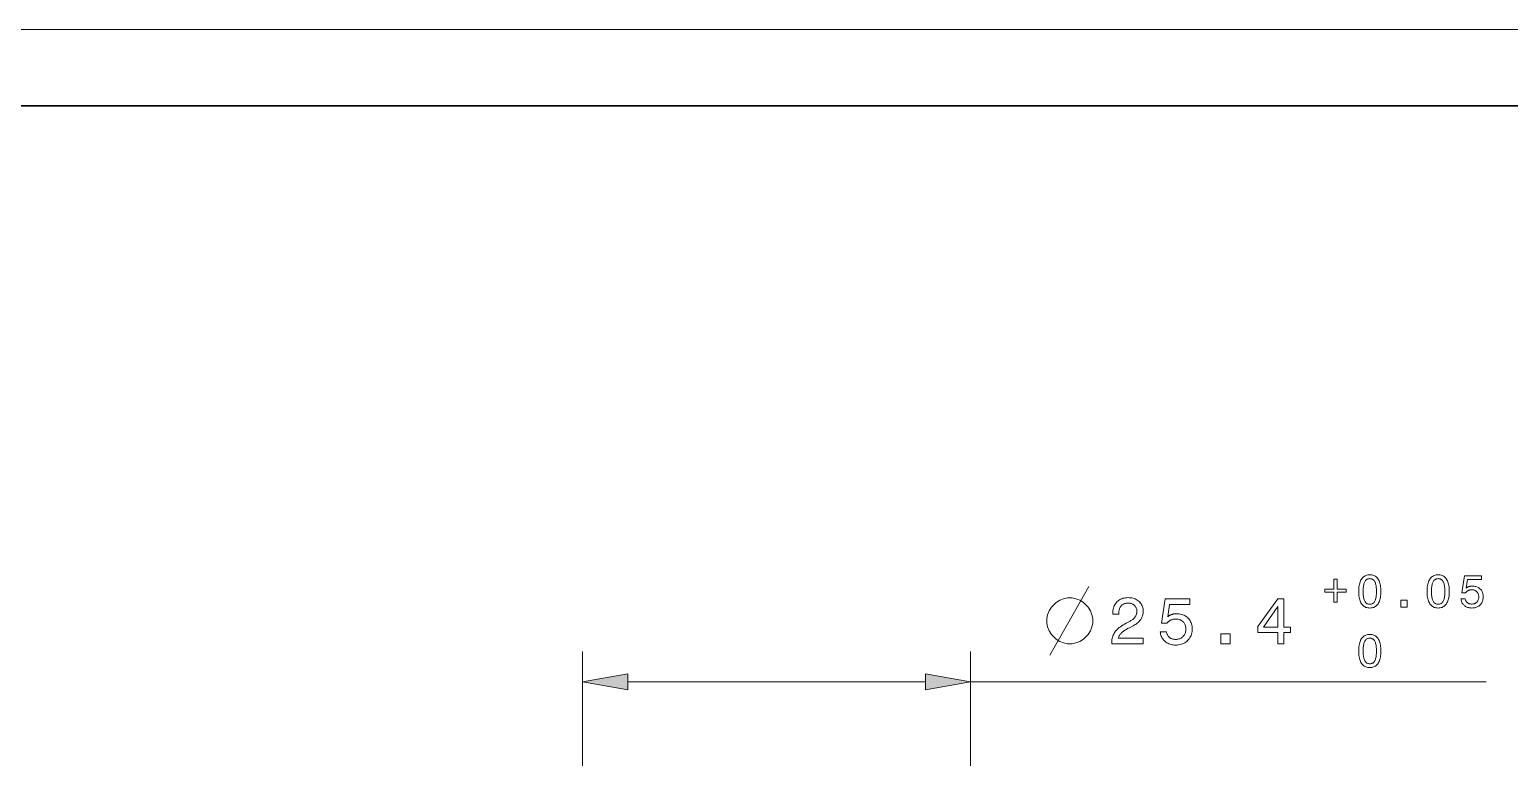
# Model space of a CAD drawing. Extents: x 0 to 297, y 0 to 562.
# Drawn here: x 103.6 to 200.5, y 372.3 to 420 of the extents above; entities that cross this region are included whole.
import ezdxf

# ---------------------------------------------------------------- set-up
doc = ezdxf.new("R2010")
doc.units = 0

msp = doc.modelspace()

# ---------------------------------------------------------------- linework, layer by layer
at = {"color": 7, "lineweight": 13}
for p, q in [((0, 420), (297, 420)), ((165.181, 377.275), (198.957, 377.275))]:
    msp.add_line(p, q, dxfattribs=at)
at = {"color": 7, "lineweight": 30}
msp.add_line((20, 415), (292, 415), dxfattribs=at)
at = {"color": 7, "lineweight": 13, "ltscale": 0.35262}
for p, q in [((139.781, 365.17), (139.781, 379.275)), ((165.181, 365.17), (165.181, 379.275))]:
    msp.add_line(p, q, dxfattribs=at)
at = {"color": 7, "lineweight": 13, "ltscale": 0.487279}
msp.add_line((142.736, 377.275), (162.227, 377.275), dxfattribs=at)
at = {"color": 7, "lineweight": 13}
for points in [[(188.983, 384.012), (189.194, 384.012), (189.194, 383.357), (189.79, 383.357), (189.79, 383.147), (189.194, 383.147), (189.194, 382.492), (188.983, 382.492), (188.983, 383.147), (188.384, 383.147), (188.384, 383.357), (188.983, 383.357)], [(190.599, 383.199), (190.601, 383.303), (190.607, 383.402), (190.616, 383.496), (190.629, 383.584), (190.646, 383.668), (190.666, 383.747), (190.69, 383.82), (190.718, 383.888), (190.75, 383.952), (190.785, 384.01), (190.824, 384.063), (190.866, 384.11), (190.912, 384.152), (190.961, 384.188), (191.013, 384.218), (191.069, 384.243), (191.129, 384.263), (191.191, 384.277), (191.257, 384.285), (191.327, 384.288), (191.397, 384.285), (191.463, 384.277), (191.526, 384.263), (191.586, 384.244), (191.642, 384.219), (191.694, 384.189), (191.743, 384.153), (191.789, 384.111), (191.831, 384.064), (191.869, 384.012), (191.904, 383.954), (191.935, 383.891), (191.963, 383.823), (191.987, 383.749), (192.007, 383.671), (192.023, 383.587), (192.036, 383.498), (192.045, 383.403), (192.051, 383.304), (192.053, 383.199), (192.051, 383.094), (192.045, 382.995), (192.036, 382.901), (192.023, 382.812), (192.007, 382.728), (191.987, 382.65), (191.963, 382.577), (191.935, 382.509), (191.904, 382.446), (191.869, 382.389), (191.831, 382.337), (191.789, 382.29), (191.743, 382.249), (191.694, 382.213), (191.642, 382.183), (191.586, 382.158), (191.526, 382.139), (191.463, 382.125), (191.397, 382.117), (191.327, 382.114), (191.257, 382.117), (191.191, 382.125), (191.129, 382.139), (191.069, 382.158), (191.013, 382.183), (190.961, 382.214), (190.912, 382.249), (190.866, 382.291), (190.824, 382.338), (190.785, 382.39), (190.75, 382.448), (190.718, 382.511), (190.69, 382.579), (190.666, 382.652), (190.646, 382.73), (190.629, 382.814), (190.616, 382.902), (190.607, 382.996), (190.601, 383.095)], [(190.888, 383.199), (190.889, 383.114), (190.893, 383.035), (190.898, 382.959), (190.905, 382.889), (190.915, 382.823), (190.927, 382.762), (190.94, 382.705), (190.956, 382.653), (190.974, 382.606), (190.995, 382.564), (191.017, 382.525), (191.042, 382.491), (191.069, 382.461), (191.099, 382.435), (191.131, 382.412), (191.165, 382.394), (191.202, 382.38), (191.241, 382.37), (191.283, 382.364), (191.327, 382.362), (191.371, 382.364), (191.413, 382.37), (191.452, 382.38), (191.489, 382.394), (191.523, 382.412), (191.555, 382.434), (191.585, 382.46), (191.611, 382.49), (191.636, 382.523), (191.658, 382.561), (191.678, 382.604), (191.695, 382.651), (191.711, 382.702), (191.725, 382.759), (191.736, 382.82), (191.745, 382.886), (191.753, 382.957), (191.758, 383.033), (191.761, 383.114), (191.762, 383.199), (191.761, 383.284), (191.758, 383.365), (191.753, 383.441), (191.745, 383.512), (191.736, 383.578), (191.725, 383.64), (191.711, 383.697), (191.695, 383.749), (191.678, 383.796), (191.658, 383.838), (191.636, 383.876), (191.611, 383.91), (191.585, 383.939), (191.555, 383.965), (191.523, 383.987), (191.489, 384.005), (191.452, 384.019), (191.413, 384.029), (191.371, 384.035), (191.327, 384.037), (191.283, 384.035), (191.241, 384.029), (191.202, 384.019), (191.165, 384.005), (191.131, 383.987), (191.099, 383.965), (191.069, 383.938), (191.042, 383.908), (191.017, 383.874), (190.995, 383.836), (190.974, 383.793), (190.956, 383.746), (190.94, 383.694), (190.927, 383.637), (190.915, 383.576), (190.905, 383.51), (190.898, 383.439), (190.893, 383.364), (190.889, 383.284)], [(195.077, 383.199), (195.078, 383.303), (195.084, 383.402), (195.093, 383.496), (195.106, 383.584), (195.123, 383.668), (195.144, 383.747), (195.168, 383.82), (195.196, 383.888), (195.227, 383.952), (195.263, 384.01), (195.301, 384.063), (195.344, 384.11), (195.389, 384.152), (195.438, 384.188), (195.491, 384.218), (195.547, 384.243), (195.606, 384.263), (195.669, 384.277), (195.735, 384.285), (195.804, 384.288), (195.874, 384.285), (195.941, 384.277), (196.004, 384.263), (196.063, 384.244), (196.119, 384.219), (196.172, 384.189), (196.221, 384.153), (196.266, 384.111), (196.308, 384.064), (196.347, 384.012), (196.381, 383.954), (196.413, 383.891), (196.44, 383.823), (196.464, 383.749), (196.484, 383.671), (196.501, 383.587), (196.514, 383.498), (196.523, 383.403), (196.528, 383.304), (196.53, 383.199), (196.528, 383.094), (196.523, 382.995), (196.514, 382.901), (196.501, 382.812), (196.484, 382.728), (196.464, 382.65), (196.44, 382.577), (196.413, 382.509), (196.381, 382.446), (196.347, 382.389), (196.308, 382.337), (196.266, 382.29), (196.221, 382.249), (196.172, 382.213), (196.119, 382.183), (196.063, 382.158), (196.004, 382.139), (195.941, 382.125), (195.874, 382.117), (195.804, 382.114), (195.735, 382.117), (195.669, 382.125), (195.606, 382.139), (195.547, 382.158), (195.491, 382.183), (195.438, 382.214), (195.389, 382.249), (195.344, 382.291), (195.301, 382.338), (195.263, 382.39), (195.227, 382.448), (195.196, 382.511), (195.168, 382.579), (195.144, 382.652), (195.123, 382.73), (195.106, 382.814), (195.093, 382.902), (195.084, 382.996), (195.078, 383.095)], [(195.366, 383.199), (195.367, 383.114), (195.37, 383.035), (195.375, 382.959), (195.383, 382.889), (195.392, 382.823), (195.404, 382.762), (195.418, 382.705), (195.434, 382.653), (195.452, 382.606), (195.472, 382.564), (195.495, 382.525), (195.519, 382.491), (195.547, 382.461), (195.576, 382.435), (195.608, 382.412), (195.643, 382.394), (195.679, 382.38), (195.719, 382.37), (195.76, 382.364), (195.804, 382.362), (195.848, 382.364), (195.89, 382.37), (195.929, 382.38), (195.966, 382.394), (196.001, 382.412), (196.033, 382.434), (196.062, 382.46), (196.089, 382.49), (196.113, 382.523), (196.135, 382.561), (196.155, 382.604), (196.173, 382.651), (196.189, 382.702), (196.202, 382.759), (196.214, 382.82), (196.223, 382.886), (196.23, 382.957), (196.235, 383.033), (196.238, 383.114), (196.24, 383.199), (196.238, 383.284), (196.235, 383.365), (196.23, 383.441), (196.223, 383.512), (196.214, 383.578), (196.202, 383.64), (196.189, 383.697), (196.173, 383.749), (196.155, 383.796), (196.135, 383.838), (196.113, 383.876), (196.089, 383.91), (196.062, 383.939), (196.033, 383.965), (196.001, 383.987), (195.966, 384.005), (195.929, 384.019), (195.89, 384.029), (195.848, 384.035), (195.804, 384.037), (195.76, 384.035), (195.719, 384.029), (195.679, 384.019), (195.643, 384.005), (195.608, 383.987), (195.576, 383.965), (195.547, 383.938), (195.519, 383.908), (195.495, 383.874), (195.472, 383.836), (195.452, 383.793), (195.434, 383.746), (195.418, 383.694), (195.404, 383.637), (195.392, 383.576), (195.383, 383.51), (195.375, 383.439), (195.37, 383.364), (195.367, 383.284)], [(197.295, 382.722), (197.575, 382.722), (197.581, 382.69), (197.589, 382.66), (197.598, 382.63), (197.609, 382.603), (197.622, 382.576), (197.636, 382.551), (197.652, 382.528), (197.67, 382.506), (197.69, 382.485), (197.712, 382.466), (197.734, 382.449), (197.759, 382.433), (197.784, 382.419), (197.811, 382.407), (197.838, 382.397), (197.867, 382.389), (197.898, 382.382), (197.929, 382.378), (197.962, 382.375), (197.996, 382.374), (198.037, 382.375), (198.077, 382.379), (198.115, 382.385), (198.151, 382.394), (198.186, 382.406), (198.219, 382.42), (198.251, 382.437), (198.28, 382.456), (198.309, 382.478), (198.335, 382.502), (198.359, 382.529), (198.381, 382.557), (198.401, 382.587), (198.417, 382.618), (198.431, 382.651), (198.443, 382.686), (198.452, 382.722), (198.458, 382.76), (198.462, 382.799), (198.463, 382.84), (198.462, 382.882), (198.458, 382.922), (198.452, 382.961), (198.443, 382.997), (198.432, 383.032), (198.418, 383.066), (198.401, 383.097), (198.382, 383.127), (198.361, 383.155), (198.337, 383.181), (198.31, 383.205), (198.282, 383.227), (198.253, 383.246), (198.221, 383.262), (198.188, 383.276), (198.153, 383.288), (198.116, 383.297), (198.078, 383.303), (198.038, 383.307), (197.996, 383.308), (197.971, 383.308), (197.948, 383.306), (197.924, 383.304), (197.901, 383.3), (197.879, 383.296), (197.856, 383.291), (197.835, 383.284), (197.813, 383.277), (197.793, 383.269), (197.772, 383.259), (197.752, 383.249), (197.733, 383.238), (197.714, 383.226), (197.695, 383.213), (197.677, 383.199), (197.66, 383.184), (197.643, 383.168), (197.627, 383.151), (197.611, 383.133), (197.596, 383.115), (197.355, 383.115), (197.52, 384.227), (198.642, 384.227), (198.642, 383.98), (197.723, 383.98), (197.639, 383.414), (197.654, 383.427), (197.67, 383.44), (197.686, 383.451), (197.703, 383.462), (197.721, 383.473), (197.739, 383.483), (197.757, 383.492), (197.776, 383.5), (197.796, 383.508), (197.816, 383.515), (197.837, 383.522), (197.858, 383.528), (197.88, 383.533), (197.901, 383.538), (197.924, 383.541), (197.946, 383.545), (197.969, 383.547), (197.992, 383.549), (198.016, 383.55), (198.04, 383.55), (198.103, 383.548), (198.164, 383.542), (198.223, 383.533), (198.278, 383.519), (198.332, 383.502), (198.382, 383.481), (198.431, 383.456), (198.476, 383.427), (198.519, 383.395), (198.56, 383.358), (198.598, 383.319), (198.631, 383.277), (198.661, 383.232), (198.686, 383.186), (198.708, 383.137), (198.726, 383.085), (198.739, 383.031), (198.749, 382.975), (198.755, 382.916), (198.757, 382.855), (198.755, 382.79), (198.749, 382.728), (198.738, 382.668), (198.724, 382.611), (198.705, 382.556), (198.682, 382.503), (198.655, 382.454), (198.624, 382.406), (198.588, 382.362), (198.548, 382.319), (198.505, 382.28), (198.46, 382.245), (198.412, 382.215), (198.361, 382.188), (198.308, 382.165), (198.252, 382.147), (198.194, 382.133), (198.133, 382.122), (198.07, 382.116), (198.005, 382.114), (197.946, 382.116), (197.89, 382.121), (197.836, 382.129), (197.783, 382.141), (197.733, 382.156), (197.685, 382.174), (197.639, 382.196), (197.595, 382.221), (197.552, 382.25), (197.512, 382.282), (197.475, 382.316), (197.441, 382.353), (197.411, 382.392), (197.384, 382.433), (197.36, 382.476), (197.34, 382.521), (197.324, 382.568), (197.31, 382.617), (197.301, 382.669)], [(171.831, 382.775), (171.531, 382.775), (171.281, 382.725), (171.031, 382.625), (170.781, 382.475), (170.481, 382.175), (170.331, 381.925), (170.231, 381.675), (170.181, 381.425), (170.181, 381.125), (170.231, 380.875), (170.331, 380.625), (170.481, 380.375), (170.781, 380.075), (171.031, 379.925), (171.281, 379.825), (171.531, 379.775), (171.831, 379.775), (172.081, 379.825), (172.331, 379.925), (172.581, 380.075), (172.881, 380.375), (173.031, 380.625), (173.131, 380.875), (173.181, 381.125), (173.181, 381.425), (173.131, 381.675), (173.031, 381.925), (172.881, 382.175), (172.581, 382.475), (172.331, 382.625), (172.081, 382.725)], [(174.428, 379.775), (174.428, 379.787), (174.43, 379.875), (174.436, 379.959), (174.446, 380.041), (174.461, 380.12), (174.479, 380.196), (174.502, 380.268), (174.529, 380.338), (174.56, 380.405), (174.595, 380.469), (174.634, 380.53), (174.679, 380.59), (174.73, 380.65), (174.788, 380.709), (174.853, 380.768), (174.924, 380.827), (175.002, 380.887), (175.087, 380.946), (175.178, 381.004), (175.276, 381.063), (175.381, 381.122), (175.636, 381.261), (175.681, 381.286), (175.723, 381.312), (175.763, 381.338), (175.8, 381.365), (175.835, 381.393), (175.867, 381.421), (175.897, 381.45), (175.924, 381.48), (175.949, 381.51), (175.971, 381.54), (175.991, 381.572), (176.009, 381.604), (176.025, 381.638), (176.039, 381.673), (176.05, 381.709), (176.06, 381.746), (176.067, 381.784), (176.072, 381.823), (176.075, 381.863), (176.076, 381.904), (176.075, 381.951), (176.07, 381.996), (176.062, 382.039), (176.05, 382.08), (176.036, 382.119), (176.018, 382.157), (175.996, 382.193), (175.972, 382.226), (175.944, 382.259), (175.913, 382.289), (175.879, 382.317), (175.843, 382.341), (175.805, 382.363), (175.765, 382.383), (175.722, 382.399), (175.677, 382.412), (175.63, 382.422), (175.581, 382.429), (175.529, 382.434), (175.476, 382.435), (175.422, 382.433), (175.371, 382.428), (175.323, 382.419), (175.276, 382.406), (175.232, 382.389), (175.191, 382.368), (175.151, 382.344), (175.114, 382.317), (175.079, 382.285), (175.047, 382.25), (175.017, 382.211), (174.99, 382.17), (174.967, 382.126), (174.946, 382.079), (174.929, 382.029), (174.915, 381.977), (174.904, 381.922), (174.896, 381.864), (174.891, 381.803), (174.89, 381.74), (174.89, 381.704), (174.497, 381.704), (174.497, 381.765), (174.5, 381.858), (174.508, 381.947), (174.522, 382.032), (174.541, 382.113), (174.565, 382.19), (174.595, 382.263), (174.63, 382.332), (174.67, 382.398), (174.716, 382.459), (174.767, 382.516), (174.823, 382.569), (174.883, 382.616), (174.946, 382.658), (175.014, 382.694), (175.085, 382.724), (175.16, 382.749), (175.239, 382.769), (175.322, 382.783), (175.408, 382.791), (175.499, 382.794), (175.586, 382.791), (175.669, 382.784), (175.749, 382.771), (175.826, 382.754), (175.899, 382.732), (175.969, 382.705), (176.035, 382.673), (176.099, 382.636), (176.158, 382.594), (176.215, 382.547), (176.266, 382.496), (176.313, 382.442), (176.354, 382.385), (176.389, 382.325), (176.419, 382.262), (176.444, 382.196), (176.463, 382.126), (176.477, 382.054), (176.485, 381.978), (176.488, 381.9), (176.486, 381.839), (176.481, 381.779), (176.473, 381.721), (176.462, 381.664), (176.448, 381.609), (176.43, 381.556), (176.409, 381.504), (176.385, 381.453), (176.358, 381.404), (176.327, 381.357), (176.294, 381.311), (176.257, 381.266), (176.216, 381.223), (176.172, 381.18), (176.125, 381.139), (176.074, 381.1), (176.02, 381.061), (175.963, 381.024), (175.902, 380.988), (175.838, 380.953), (175.585, 380.825), (175.515, 380.787), (175.449, 380.751), (175.387, 380.715), (175.329, 380.68), (175.276, 380.646), (175.226, 380.612), (175.18, 380.579), (175.139, 380.547), (175.101, 380.516), (175.068, 380.485), (175.037, 380.454), (175.009, 380.423), (174.983, 380.391), (174.959, 380.358), (174.937, 380.324), (174.918, 380.29), (174.9, 380.255), (174.885, 380.219), (174.871, 380.183), (174.86, 380.146), (176.488, 380.146), (176.488, 379.775)], [(177.609, 380.557), (178.01, 380.557), (178.018, 380.511), (178.029, 380.467), (178.042, 380.426), (178.058, 380.386), (178.076, 380.348), (178.097, 380.313), (178.12, 380.279), (178.146, 380.248), (178.174, 380.218), (178.205, 380.191), (178.237, 380.166), (178.272, 380.144), (178.308, 380.124), (178.346, 380.107), (178.386, 380.092), (178.427, 380.08), (178.47, 380.071), (178.515, 380.065), (178.562, 380.061), (178.611, 380.059), (178.67, 380.061), (178.726, 380.067), (178.781, 380.076), (178.833, 380.089), (178.883, 380.105), (178.93, 380.125), (178.975, 380.149), (179.017, 380.177), (179.058, 380.208), (179.095, 380.243), (179.13, 380.281), (179.161, 380.321), (179.189, 380.363), (179.213, 380.408), (179.233, 380.455), (179.25, 380.505), (179.262, 380.556), (179.272, 380.61), (179.277, 380.667), (179.279, 380.725), (179.277, 380.785), (179.272, 380.843), (179.263, 380.898), (179.25, 380.95), (179.234, 381), (179.214, 381.048), (179.19, 381.092), (179.163, 381.135), (179.132, 381.175), (179.098, 381.212), (179.06, 381.247), (179.02, 381.278), (178.978, 381.305), (178.933, 381.329), (178.885, 381.348), (178.835, 381.365), (178.783, 381.377), (178.728, 381.387), (178.67, 381.392), (178.611, 381.394), (178.576, 381.393), (178.542, 381.391), (178.508, 381.388), (178.475, 381.383), (178.443, 381.376), (178.412, 381.369), (178.381, 381.36), (178.35, 381.349), (178.32, 381.337), (178.291, 381.324), (178.263, 381.31), (178.235, 381.294), (178.208, 381.276), (178.182, 381.258), (178.156, 381.238), (178.131, 381.216), (178.107, 381.194), (178.084, 381.17), (178.061, 381.144), (178.039, 381.118), (177.696, 381.118), (177.932, 382.707), (179.534, 382.707), (179.534, 382.353), (178.221, 382.353), (178.1, 381.546), (178.122, 381.564), (178.145, 381.582), (178.168, 381.598), (178.193, 381.614), (178.218, 381.629), (178.243, 381.643), (178.27, 381.656), (178.297, 381.668), (178.326, 381.68), (178.354, 381.69), (178.384, 381.699), (178.414, 381.708), (178.445, 381.715), (178.476, 381.722), (178.508, 381.727), (178.54, 381.732), (178.572, 381.735), (178.606, 381.738), (178.639, 381.739), (178.674, 381.74), (178.764, 381.737), (178.851, 381.729), (178.935, 381.715), (179.014, 381.696), (179.09, 381.671), (179.163, 381.641), (179.232, 381.605), (179.297, 381.564), (179.359, 381.518), (179.417, 381.465), (179.47, 381.409), (179.518, 381.349), (179.56, 381.286), (179.597, 381.219), (179.628, 381.149), (179.653, 381.075), (179.673, 380.998), (179.687, 380.918), (179.696, 380.834), (179.698, 380.747), (179.695, 380.654), (179.686, 380.565), (179.672, 380.479), (179.651, 380.397), (179.624, 380.319), (179.591, 380.244), (179.552, 380.173), (179.507, 380.106), (179.457, 380.042), (179.4, 379.981), (179.339, 379.926), (179.274, 379.876), (179.205, 379.832), (179.133, 379.794), (179.057, 379.762), (178.977, 379.735), (178.894, 379.715), (178.807, 379.7), (178.717, 379.691), (178.623, 379.688), (178.54, 379.691), (178.459, 379.698), (178.382, 379.71), (178.307, 379.727), (178.236, 379.748), (178.167, 379.774), (178.101, 379.805), (178.038, 379.841), (177.977, 379.882), (177.92, 379.928), (177.867, 379.977), (177.818, 380.029), (177.775, 380.085), (177.736, 380.143), (177.703, 380.204), (177.674, 380.269), (177.65, 380.336), (177.632, 380.407), (177.618, 380.48)], [(185.313, 379.775), (185.313, 380.517), (183.995, 380.517), (183.995, 380.896), (185.308, 382.707), (185.701, 382.707), (185.701, 380.863), (186.128, 380.863), (186.128, 380.517), (185.701, 380.517), (185.701, 379.775)], [(184.358, 380.863), (185.313, 380.863), (185.313, 382.205)], [(193.357, 382.175), (193.357, 382.625), (193.775, 382.625), (193.775, 382.175)], [(181.579, 379.775), (181.579, 380.418), (182.176, 380.418), (182.176, 379.775)], [(190.599, 379.299), (190.601, 379.403), (190.607, 379.502), (190.616, 379.596), (190.629, 379.684), (190.646, 379.768), (190.666, 379.846), (190.69, 379.92), (190.718, 379.988), (190.75, 380.052), (190.785, 380.11), (190.824, 380.163), (190.866, 380.21), (190.912, 380.252), (190.961, 380.288), (191.013, 380.318), (191.069, 380.343), (191.129, 380.363), (191.191, 380.377), (191.257, 380.385), (191.327, 380.388), (191.397, 380.385), (191.463, 380.377), (191.526, 380.363), (191.586, 380.344), (191.642, 380.319), (191.694, 380.289), (191.743, 380.253), (191.789, 380.211), (191.831, 380.164), (191.869, 380.112), (191.904, 380.054), (191.935, 379.991), (191.963, 379.923), (191.987, 379.849), (192.007, 379.771), (192.023, 379.687), (192.036, 379.598), (192.045, 379.503), (192.051, 379.404), (192.053, 379.299), (192.051, 379.194), (192.045, 379.095), (192.036, 379.001), (192.023, 378.912), (192.007, 378.828), (191.987, 378.75), (191.963, 378.677), (191.935, 378.609), (191.904, 378.546), (191.869, 378.489), (191.831, 378.437), (191.789, 378.39), (191.743, 378.349), (191.694, 378.313), (191.642, 378.283), (191.586, 378.258), (191.526, 378.239), (191.463, 378.225), (191.397, 378.217), (191.327, 378.214), (191.257, 378.217), (191.191, 378.225), (191.129, 378.239), (191.069, 378.258), (191.013, 378.283), (190.961, 378.314), (190.912, 378.349), (190.866, 378.391), (190.824, 378.438), (190.785, 378.49), (190.75, 378.548), (190.718, 378.611), (190.69, 378.679), (190.666, 378.752), (190.646, 378.83), (190.629, 378.914), (190.616, 379.002), (190.607, 379.096), (190.601, 379.195)], [(190.888, 379.299), (190.889, 379.214), (190.893, 379.135), (190.898, 379.059), (190.905, 378.989), (190.915, 378.923), (190.927, 378.862), (190.94, 378.805), (190.956, 378.753), (190.974, 378.706), (190.995, 378.664), (191.017, 378.625), (191.042, 378.591), (191.069, 378.561), (191.099, 378.535), (191.131, 378.512), (191.165, 378.494), (191.202, 378.48), (191.241, 378.47), (191.283, 378.464), (191.327, 378.462), (191.371, 378.464), (191.413, 378.47), (191.452, 378.48), (191.489, 378.494), (191.523, 378.512), (191.555, 378.534), (191.585, 378.56), (191.611, 378.59), (191.636, 378.623), (191.658, 378.661), (191.678, 378.704), (191.695, 378.751), (191.711, 378.802), (191.725, 378.859), (191.736, 378.92), (191.745, 378.986), (191.753, 379.057), (191.758, 379.133), (191.761, 379.214), (191.762, 379.299), (191.761, 379.384), (191.758, 379.465), (191.753, 379.541), (191.745, 379.612), (191.736, 379.678), (191.725, 379.74), (191.711, 379.797), (191.695, 379.849), (191.678, 379.896), (191.658, 379.938), (191.636, 379.976), (191.611, 380.01), (191.585, 380.039), (191.555, 380.065), (191.523, 380.087), (191.489, 380.105), (191.452, 380.119), (191.413, 380.129), (191.371, 380.135), (191.327, 380.137), (191.283, 380.135), (191.241, 380.129), (191.202, 380.119), (191.165, 380.105), (191.131, 380.087), (191.099, 380.065), (191.069, 380.038), (191.042, 380.008), (191.017, 379.974), (190.995, 379.936), (190.974, 379.893), (190.956, 379.846), (190.94, 379.794), (190.927, 379.737), (190.915, 379.676), (190.905, 379.61), (190.898, 379.539), (190.893, 379.464), (190.889, 379.384)], [(142.736, 377.796), (139.781, 377.275), (142.736, 376.754)], [(162.227, 376.754), (165.181, 377.275), (162.227, 377.796)]]:
    msp.add_lwpolyline(points, close=True, dxfattribs=at)
msp.add_lwpolyline([(170.381, 379.025), (172.081, 382.025), (172.931, 383.525)], dxfattribs=at)
for points in [[(142.736, 377.796), (139.781, 377.275), (142.736, 377.796), (142.736, 376.754)], [(162.227, 376.754), (165.181, 377.275), (162.227, 376.754), (162.227, 377.796)]]:
    msp.add_solid(points, dxfattribs=at)

doc.saveas('drawing.dxf')
